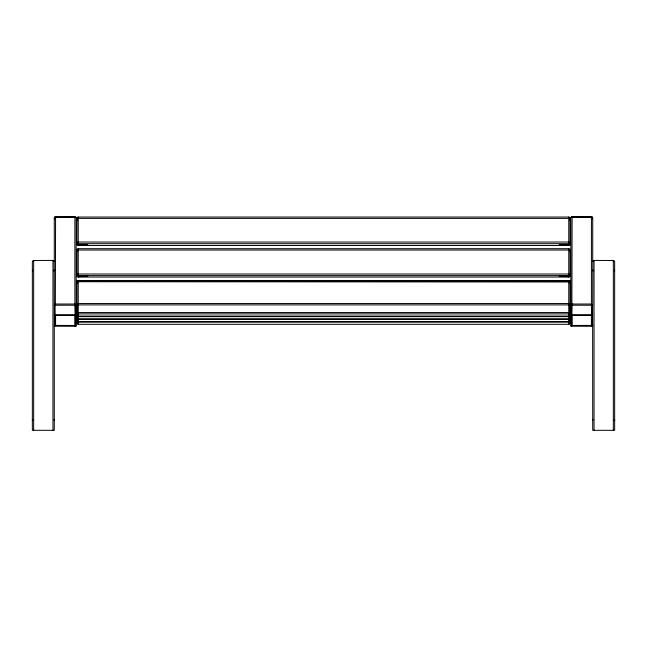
<?xml version="1.0" encoding="UTF-8"?>
<svg xmlns="http://www.w3.org/2000/svg" width="647" height="647" viewBox="0 0 647 647"><rect width="100%" height="100%" fill="white"/><g stroke="black" fill="none" stroke-linecap="round" stroke-linejoin="round"><path stroke-width="0.97" d="M571.624 315.817L572.118 315.332L591.415 315.332L592.32 315.817M54.275 305.222L55.327 304.033L74.882 304.025L76.192 305.222L54.275 305.222L54.275 430.304L32.35 430.304L32.35 261.728L33.183 260.498L52.957 260.409L54.178 261.242L54.275 304.874M55.205 305.222L55.585 304.025M54.275 270.058L53.887 270.988M614.65 270.058L614.262 270.988M76.985 217.934L76.88 244.162A1.367 1.334 0 0 0 78.247 245.488L568.753 245.488A1.367 1.334 0 0 0 570.12 244.162L570.015 244.679L570.015 217.869M570.015 276.212L570.015 249.524M570.015 307.899L570.015 306.71M570.015 315.631L570.12 314.693L569.716 314.782M570.015 318.373L570.12 317.442L569.716 317.523M570.015 320.686L569.716 320.273M570.015 323.435L570.015 281.477M77.284 307.139L76.985 306.589M76.985 309.331L77.284 309.881M76.985 312.08L76.985 313.011M76.985 314.822L76.985 315.76M76.985 282.464L77.284 283.038M76.985 251.028L77.284 251.651M76.985 276.132L76.985 249.605M570.015 276.132L570.12 275.695A1.367 1.343 0 0 1 568.753 277.045L78.247 277.045A1.367 1.343 0 0 1 76.88 275.695L76.985 275.986M76.985 219.762L77.284 220.417M76.985 323.338L76.985 281.566M570.015 307.81L570.12 307.398A1.367 1.359 0 0 1 569.716 308.36M76.985 304.502L76.88 304.899L570.12 304.899L570.015 304.397M76.985 307.244L76.985 307.81M570.015 317.839L570.12 317.442A1.367 1.367 0 0 1 568.753 318.809L78.247 318.809A1.367 1.367 0 0 1 76.88 317.442L76.985 317.839M570.015 320.588L570.12 320.184A1.367 1.367 0 0 1 568.753 321.551L78.247 321.551A1.367 1.367 0 0 1 76.88 320.184L76.985 320.588M76.985 309.46L76.88 309.8A1.367 1.367 0 0 1 77.284 308.829M76.985 312.21L76.88 313.14A1.367 1.367 0 0 1 77.284 312.178M570.015 312.881L570.015 312.21M570.015 321.122L569.109 320.669M76.985 282.593L76.88 282.917A1.367 1.359 0 0 1 77.284 281.955M570.015 306.783L569.716 306.346M570.015 217.934L570.12 218.387A1.367 1.334 0 0 0 568.753 217.052L78.247 217.052A1.367 1.334 0 0 0 76.88 218.387L76.985 218.079M76.985 251.173L76.88 251.465A1.367 1.343 0 0 1 77.284 250.518M570.015 274.563L568.753 274.013L78.247 274.013L76.928 274.199L76.985 274.708M570.015 249.605L570.12 250.041A1.367 1.343 0 0 0 568.753 248.691L78.247 248.691A1.367 1.343 0 0 0 76.88 250.041L76.985 249.75M76.985 219.915L76.88 220.19A1.367 1.334 0 0 1 77.284 219.244M570.015 242.633L568.753 242.035L78.247 242.035L76.928 242.277L76.985 242.779M570.015 281.566L570.12 281.987L76.985 281.728M54.542 217.497L76.192 217.416L76.192 326.201L74.882 326.314M76.985 304.656L76.88 304.899A1.367 1.367 0 0 1 78.247 303.54L568.753 303.54A1.367 1.367 0 0 1 570.12 304.899L570.015 304.502M76.985 307.406L76.88 307.648A1.367 1.367 0 0 1 77.284 306.686M76.985 310.156L76.88 310.398A1.367 1.367 0 0 1 77.284 309.428M76.88 218.387L570.12 218.387M570.015 315.453L570.015 314.952M570.015 318.195L570.12 318.041A1.367 1.367 0 0 1 568.753 319.4L78.247 319.4A1.367 1.367 0 0 1 76.88 318.041L77.284 317.952M570.015 320.944L570.12 320.783A1.367 1.367 0 0 1 568.753 322.149L78.247 322.149A1.367 1.367 0 0 1 76.88 320.783L77.891 320.669M55.351 305.028L55.585 217.19M571.883 305.028L572.118 217.19L592.725 217.416L592.725 261.437M76.88 250.041L570.12 250.041M570.015 306.605L570.12 306.46A1.367 1.359 0 0 1 569.716 307.422M592.725 304.874L592.822 261.242L594.043 260.409L613.817 260.498L614.65 261.728L614.65 430.304L592.725 430.304L592.628 304.745L591.415 304.025L572.077 304.025L571.738 314.903M570.015 274.377L570.12 274.271A1.367 1.343 0 0 1 568.753 275.614L78.247 275.614A1.367 1.343 0 0 1 76.88 274.271L76.985 274.563M570.015 242.439L570.12 242.358A1.367 1.334 0 0 1 568.753 243.693L78.247 243.693A1.367 1.334 0 0 1 76.88 242.358L76.985 242.633M33.126 261.178L33.668 260.959M592.32 218.896L592.458 216.955L591.77 216.737L572.563 216.696C571.261 216.276 570.395 217.95 572.118 217.19M54.275 325.473L55.585 325.352L55.585 314.337M570.808 325.473L591.415 325.401M571.358 325.473L571.358 326.201M592.126 326.225L592.183 325.473M592.725 326.201L591.415 326.314M569.716 220.417L570.015 219.915M569.716 251.651L570.015 251.173M569.716 309.881L570.015 309.46M77.284 306.346L76.985 306.921M569.716 283.038L570.015 282.593M77.284 315.21L76.985 315.631M569.716 315.372L570.12 314.693A1.367 1.367 0 0 1 568.753 316.06L78.247 316.06A1.367 1.367 0 0 1 76.88 314.693L76.985 315.097M591.415 217.19L591.415 304.842L591.908 305.222L591.908 325.352L592.725 325.473M572.118 304.842L571.624 305.222L571.624 325.352L570.808 325.352M572.118 304.025L570.808 305.222L592.725 305.222M55.294 217.295L74.882 217.287M74.437 216.696C75.149 218.387 77.033 216.413 74.437 216.696L55.23 216.737L54.558 216.915L54.68 218.896M572.118 217.287L591.706 217.295M76.88 243.321A1.367 1.334 0 0 0 78.247 244.655L87.838 244.655L78.247 244.978A1.367 1.334 0 0 1 76.88 243.644M570.12 243.321A1.367 1.334 0 0 1 568.753 244.655L559.162 244.655L568.753 244.978A1.367 1.334 0 0 0 570.12 243.644M76.88 275.032A1.367 1.343 0 0 0 78.247 276.382L87.838 276.382L78.247 276.633A1.367 1.343 0 0 1 76.88 275.29M570.12 275.032A1.367 1.343 0 0 1 568.753 276.382L559.162 276.382L568.753 276.633A1.367 1.343 0 0 0 570.12 275.29M76.88 281.987A1.367 1.359 0 0 1 78.247 280.62L568.753 280.62A1.367 1.359 0 0 1 570.12 281.987M76.459 281.016L570.541 281.016M54.275 314.83L76.192 314.83M570.808 314.83L592.725 314.83M54.68 315.817L55.585 315.332L74.882 315.332L75.376 315.817M76.985 323.177L76.88 322.934A1.367 1.367 0 0 0 78.247 324.301L568.753 324.301A1.367 1.367 0 0 0 570.12 322.934M54.275 325.352L55.092 325.352L55.092 305.222L55.585 304.842M55.585 325.401L76.192 325.473M76.192 325.352L75.376 325.352L75.376 305.222L74.882 304.842L74.882 217.19M592.725 325.352L591.415 325.352L591.415 314.337M74.882 326.266L54.275 326.201M591.415 326.266L570.808 326.201L570.808 217.416L572.563 217.238L572.563 216.696M32.9 420.38L32.35 420.38A1.043 1.043 0 0 1 32.657 419.644M614.1 420.38L614.65 420.38A1.043 1.043 0 0 0 614.343 419.644M591.415 304.842L591.795 314.903M591.415 304.025L591.746 304.963M74.882 304.025L75.262 314.903M569.716 310.309L570.015 309.897M569.716 313.059L570.12 312.541L76.88 312.541L77.284 312.63M77.284 314.782L76.88 314.693L77.284 315.372M613.332 260.959L613.874 261.178M77.284 244.388L76.88 244.162L76.985 244.606M75.594 325.449L75.642 326.201M54.874 326.225L54.817 325.473M592.458 217.497L590.978 217.238L590.978 216.696M570.015 220.109L570.12 220.19A1.367 1.334 0 0 0 569.716 219.244M570.015 251.359L570.12 251.465A1.367 1.343 0 0 0 569.716 250.518M570.015 282.779L570.12 282.917A1.367 1.359 0 0 0 569.716 281.955M570.015 309.638L570.12 309.8A1.367 1.367 0 0 0 569.716 308.829M593.113 270.988L592.725 270.058M32.738 270.988L32.35 270.058M76.985 307.657L76.88 307.398A1.367 1.359 0 0 0 77.284 308.36M76.985 306.783L76.88 306.46A1.367 1.359 0 0 0 77.284 307.422M76.985 318.373L76.985 318.502M76.985 321.122L76.985 321.252M570.015 307.244L570.12 307.648A1.367 1.367 0 0 0 569.716 306.686M570.015 309.994L570.12 310.398A1.367 1.367 0 0 0 569.716 309.428M570.015 312.736L570.12 313.14A1.367 1.367 0 0 0 569.716 312.178M613.332 260.409L613.332 430.304M594.043 260.409L594.043 430.304M572.118 314.337L572.118 325.352M568.753 217.012L568.753 244.655M568.753 244.817L568.753 245.528M568.753 248.674L568.753 276.382M568.753 276.592L568.753 277.062M568.753 280.62L568.753 324.301M78.247 217.012L78.247 244.655M78.247 244.817L78.247 245.528M78.247 248.674L78.247 276.382M78.247 276.592L78.247 277.062M78.247 280.62L78.247 324.301M74.882 314.337L74.882 325.352M56.022 216.696L56.022 217.238L54.275 217.416L54.275 261.437M52.957 260.409L52.957 430.304M33.668 260.409L33.668 430.304M592.725 420.38A1.043 1.043 0 0 1 593.032 419.644M570.808 315.817A1.318 1.31 2.1 0 1 571.026 315.097M77.284 311.579A1.367 1.367 0 0 0 78.247 313.908L568.753 313.908A1.367 1.367 0 0 0 569.716 311.579M77.284 307.923A1.367 1.359 0 0 1 77.284 305.999M569.716 305.999A1.367 1.359 0 0 1 569.716 307.923M77.284 314.329A1.367 1.367 0 0 0 78.247 316.658L568.753 316.658A1.367 1.367 0 0 0 569.716 314.329M570.12 307.131A1.367 1.359 0 0 1 569.716 308.093M569.716 281.688A1.367 1.359 0 0 1 570.12 282.65M569.716 281.518A1.367 1.359 0 0 1 570.12 282.48M76.88 282.48A1.367 1.359 0 0 1 77.284 281.518M77.284 308.093A1.367 1.359 0 0 1 76.88 307.131M76.88 282.65A1.367 1.359 0 0 1 77.284 281.688M569.716 250.106A1.367 1.343 0 0 1 570.12 251.06M569.716 249.855A1.367 1.343 0 0 1 570.12 250.801M76.88 250.801A1.367 1.343 0 0 1 77.284 249.855M76.88 251.06A1.367 1.343 0 0 1 77.284 250.106M53.968 419.644A1.043 1.043 0 0 1 54.275 420.38M75.974 315.097A1.318 1.31 -2.1 0 1 76.192 315.817"/></g></svg>
